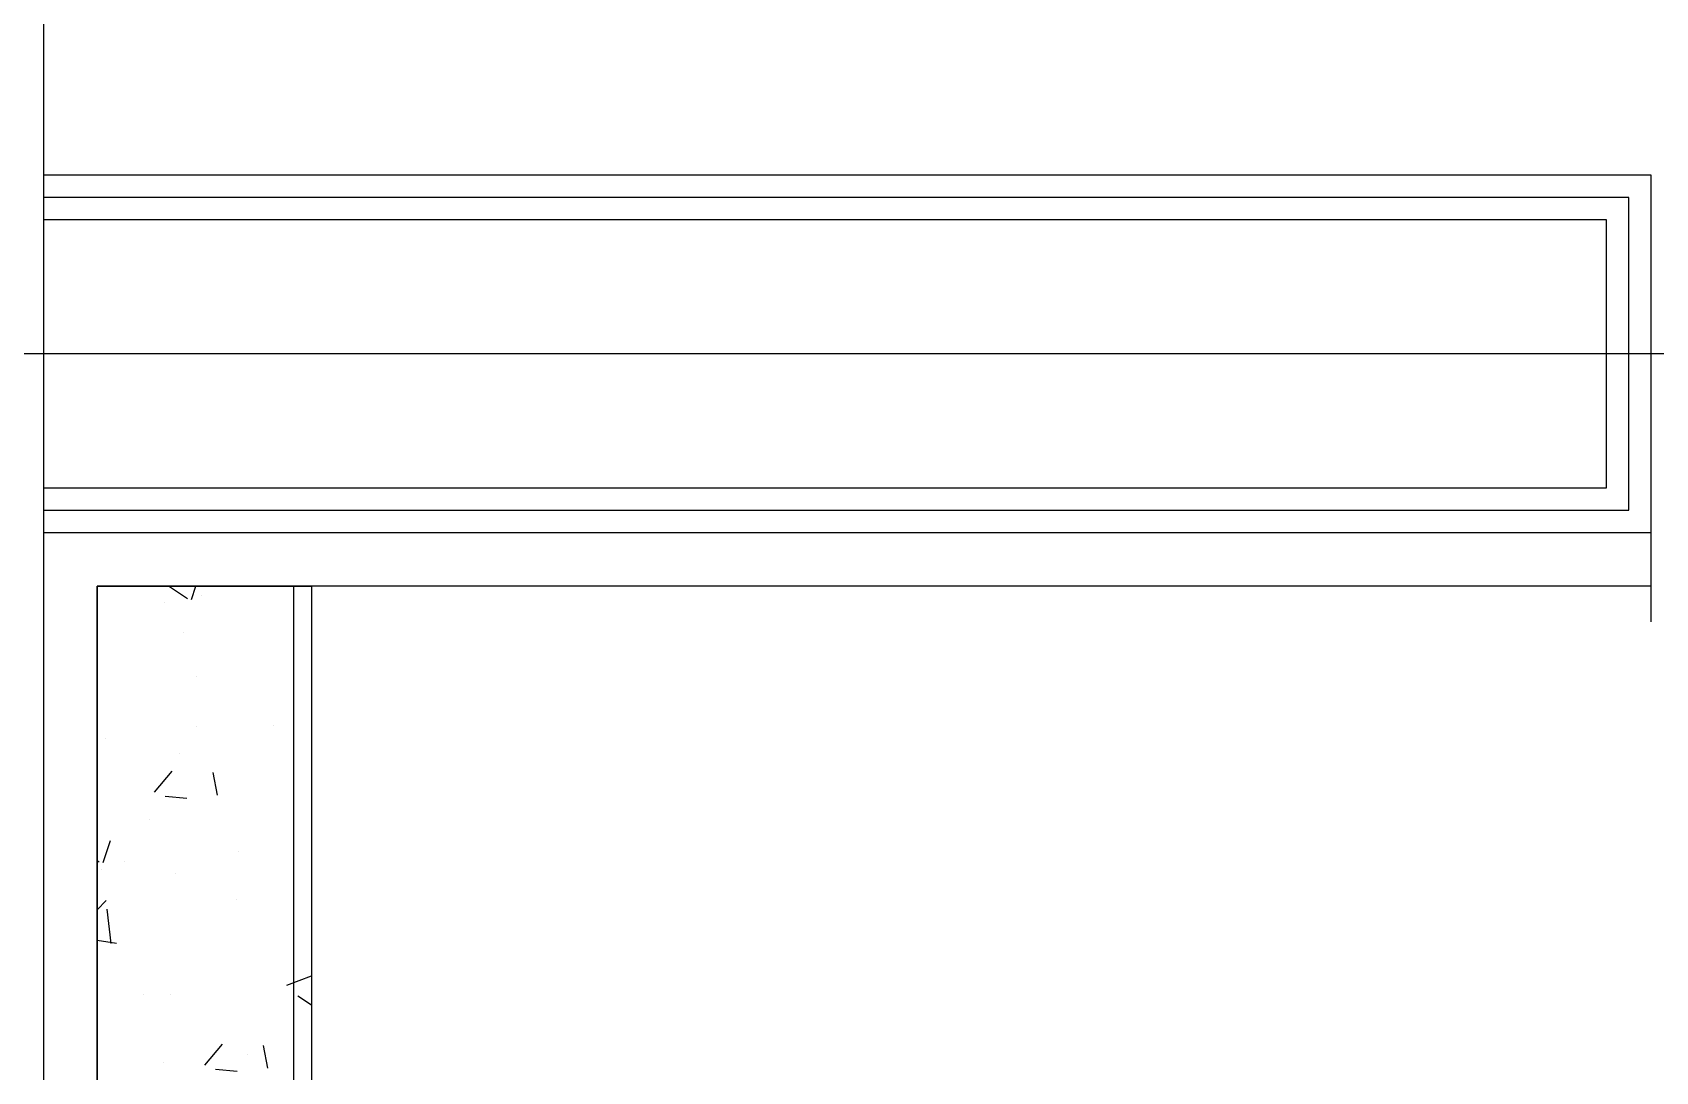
# Model space of a CAD drawing. Header units: millimetres. Extents: x 0 to 356400, y 0 to 68257.
# Drawn here: x 22063.92 to 22100.27, y 6885.81 to 6909.08 of the extents above; entities that cross this region are included whole.
import ezdxf

# ---------------------------------------------------------------- set-up
doc = ezdxf.new("R2010")
doc.units = ezdxf.units.MM
doc.header["$LTSCALE"] = 75
doc.layers.add('8', color=8, linetype='Continuous')

# ---------------------------------------------------------------- blocks, each defined once
blk = doc.blocks.new('G$C7369CDF7')
at = {"layer": '8'}
for p, q in [((11630.29, 52170), (11630.29, 49550)), ((11530.29, 50950), (11530.29, 50050)), ((11730.29, 50950), (11530.29, 50950)), ((11780.29, 50950), (11530.29, 50950)), ((11730.29, 50050), (11730.29, 50950)), ((11760.29, 50950), (11760.29, 50080)), ((11542.79, 50937.5), (11542.79, 50050)), ((11717.79, 50937.5), (11542.79, 50937.5)), ((11717.79, 50050), (11717.79, 50937.5)), ((11555.29, 50925), (11555.29, 50050)), ((11705.29, 50925), (11555.29, 50925)), ((11705.29, 50050), (11705.29, 50925)), ((11760.29, 50080), (11760.29, 50200)), ((11760.29, 50200), (13660.29, 50200)), ((11983.71, 50186.1), (11978.37, 50200)), ((11989.61, 50192.33), (11994.78, 50200)), ((13660.29, 50190), (11760.29, 50190)), ((11838.24, 50178.48), (11838.24, 50178.48)), ((12030.16, 50175.54), (12017.43, 50173.2)), ((12022.65, 50164.11), (12022.65, 50164.11)), ((11908.79, 50159.21), (11908.79, 50159.21)), ((11935.52, 50158.07), (11935.52, 50158.07)), ((12030.72, 50146.29), (12031.78, 50158.43)), ((11877.32, 50147.35), (11864.58, 50145)), ((12028.41, 50140.33), (12016.74, 50150.12)), ((11765.33, 50138.29), (11765.33, 50138.29)), ((11767.7, 50132.75), (11760.29, 50135.24)), ((11760.45, 50120.48), (11767.26, 50130.59)), ((11786.14, 50128.58), (11786.14, 50128.58)), ((11810.94, 50135.63), (11810.94, 50135.63)), ((11838.77, 50135.71), (11838.77, 50135.71)), ((11877.87, 50118.09), (11878.93, 50130.24)), ((11769.66, 50117.77), (11769.66, 50117.77)), ((11853.78, 50126.11), (11853.78, 50126.11)), ((11875.56, 50112.13), (11863.89, 50121.93)), ((11921.42, 50123.64), (11921.42, 50123.64)), ((11989.07, 50121.17), (11989.07, 50121.17)), ((11890.91, 50109.38), (11890.91, 50109.38)), ((12026.97, 50117.17), (12026.97, 50117.17)), ((11988.93, 50105.75), (11988.93, 50105.75)), ((11914.23, 50095.21), (11914.23, 50095.21)), ((11958.5, 50080), (11960.17, 50090.75)), ((11845.47, 50084.84), (11845.47, 50084.84)), ((11915.05, 50083.31), (11902.77, 50087.43)), ((11918.92, 50082.25), (11918.92, 50082.25)), ((11941.55, 50080), (11936.23, 50085.11)), ((11960.38, 50087.84), (11941.08, 50085.59)), ((11760.29, 50080), (13660.29, 50080)), ((13660.29, 50080), (11760.29, 50080)), ((11913.84, 50080), (11914.61, 50081.15)), ((9830.29, 50050), (14530.29, 50050))]:
    blk.add_line(p, q, dxfattribs=at)

msp = doc.modelspace()

# ---------------------------------------------------------------- block references
at = {"xscale": 0.04000000000000001, "yscale": 0.04000000000000001, "zscale": 0.04000000000000001, "rotation": 270}
msp.add_blockref('G$C7369CDF7', (20062.169, 7367.091), dxfattribs=at)

doc.saveas('drawing.dxf')
